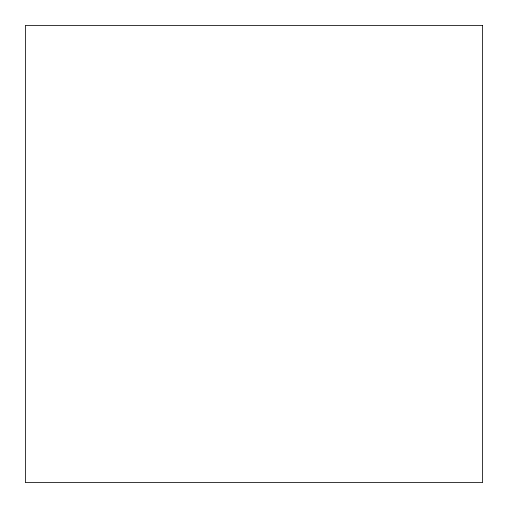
<?xml version="1.0" encoding="UTF-8"?>
<svg xmlns="http://www.w3.org/2000/svg" width="508" height="508" viewBox="0 0 508 508"><rect width="100%" height="100%" fill="white"/><g stroke="black" fill="none" stroke-linecap="round" stroke-linejoin="round"><path stroke-width="0.76" d="M482.6 25.4L25.4 25.4L25.4 482.6L482.6 482.6L482.6 25.4"/></g></svg>
